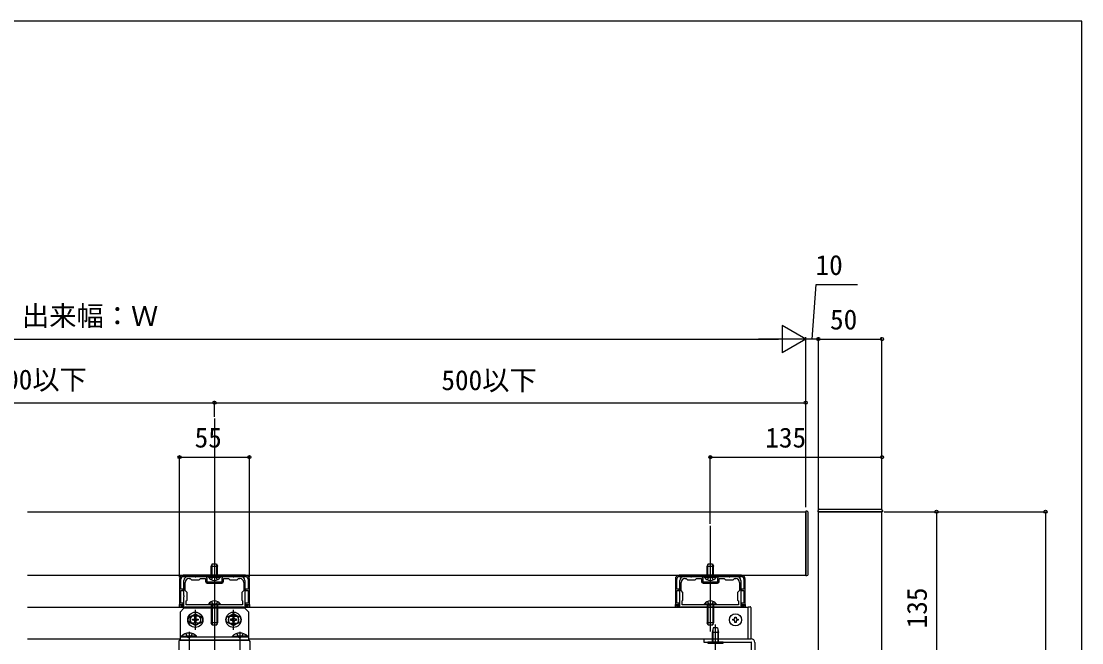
# Model space of a CAD drawing. Units: millimetres, scale not verified. Extents: x -875 to 875, y -1307 to 1299.
# Drawn here: x 291 to 875, y 901 to 1243 of the extents above; entities that cross this region are included whole.
import ezdxf
from ezdxf.enums import TextEntityAlignment as Align

# ---------------------------------------------------------------- set-up
doc = ezdxf.new("R2010")
doc.units = ezdxf.units.MM
doc.header["$LTSCALE"] = 4
for name, color, linetype in [('0-2_YKK_11', 7, 'Continuous'), ('0-3_YKK_12', 2, 'Continuous'), ('0-4_YKK_13', 4, 'Continuous'), ('0-5_YKK_D', 6, 'Continuous'), ('0-6_YKK_ZWAK', 7, 'Continuous')]:
    doc.layers.add(name, color=color, linetype=linetype)
doc.styles.add('ＭＳ ゴシック', font='')
doc.styles.get('ＭＳ ゴシック').set_extended_font_data('MS Gothic')

msp = doc.modelspace()

# ---------------------------------------------------------------- linework, layer by layer
at = {"layer": '0-2_YKK_11'}
for p, q in [((414.65, 938), (380.35, 938)), ((380.35, 937.23), (414.65, 937.23)), ((687.65, 938), (653.35, 938)), ((653.35, 937.23), (687.65, 937.23)), ((393.51, 933.73), (401.49, 933.73)), ((666.51, 933.73), (674.49, 933.73)), ((377.9, 901.6), (377.9, 822.5)), ((416.4, 902.3), (378.6, 902.3)), ((417.1, 822.5), (417.1, 901.6))]:
    msp.add_line(p, q, dxfattribs=at)
for points in [[(378.25, 935.9), (378.25, 921.9), (380.35, 921.9), (380.35, 922.6), (379.02, 922.6), (379.02, 929.601), (380.35, 929.601), (380.35, 930.301), (379.02, 930.301), (379.02, 935.9)], [(416.75, 920.5), (378.25, 920.5), (378.25, 921.9), (378.95, 921.9), (378.95, 921.2), (380.7, 921.2), (380.7, 926.129), (380.784, 926.258), (380.784, 926.642), (380.7, 926.771), (380.7, 935.13)], [(382.8, 937.23), (386.679, 937.23), (386.808, 937.146), (387.192, 937.146), (387.321, 937.23), (392.6, 937.23)], [(383.5, 936.18), (384.2, 936.18), (384.9, 935.48), (389.1, 935.48), (389.8, 936.18), (392.6, 936.18), (392.6, 934.64)], [(393.3, 936.53), (393.3, 934.43), (401.7, 934.43), (401.7, 936.53)], [(402.4, 937.23), (407.679, 937.23), (407.808, 937.146), (408.192, 937.146), (408.321, 937.23), (412.2, 937.23)], [(402.4, 934.64), (402.4, 936.18), (405.2, 936.18), (405.9, 935.48), (410.1, 935.48), (410.8, 936.18), (411.5, 936.18)], [(414.3, 935.13), (414.3, 926.771), (414.216, 926.642), (414.216, 926.258), (414.3, 926.129), (414.3, 921.2), (416.05, 921.2), (416.05, 921.9), (416.75, 921.9), (416.75, 920.5)], [(415.98, 935.9), (415.98, 930.301), (414.65, 930.301), (414.65, 929.601), (415.98, 929.601), (415.98, 922.6), (414.65, 922.6), (414.65, 921.9), (416.75, 921.9), (416.75, 935.9)], [(651.25, 935.9), (651.25, 921.9), (653.35, 921.9), (653.35, 922.6), (652.02, 922.6), (652.02, 929.601), (653.35, 929.601), (653.35, 930.301), (652.02, 930.301), (652.02, 935.9)], [(689.75, 920.5), (651.25, 920.5), (651.25, 921.9), (651.95, 921.9), (651.95, 921.2), (653.7, 921.2), (653.7, 926.129), (653.784, 926.258), (653.784, 926.642), (653.7, 926.771), (653.7, 935.13)], [(655.8, 937.23), (659.679, 937.23), (659.808, 937.146), (660.192, 937.146), (660.321, 937.23), (665.6, 937.23)], [(656.5, 936.18), (657.2, 936.18), (657.9, 935.48), (662.1, 935.48), (662.8, 936.18), (665.6, 936.18), (665.6, 934.64)], [(666.3, 936.53), (666.3, 934.43), (674.7, 934.43), (674.7, 936.53)], [(675.4, 937.23), (680.679, 937.23), (680.808, 937.146), (681.192, 937.146), (681.321, 937.23), (685.2, 937.23)], [(675.4, 934.64), (675.4, 936.18), (678.2, 936.18), (678.9, 935.48), (683.1, 935.48), (683.8, 936.18), (684.5, 936.18)], [(687.3, 935.13), (687.3, 926.771), (687.216, 926.642), (687.216, 926.258), (687.3, 926.129), (687.3, 921.2), (689.05, 921.2), (689.05, 921.9), (689.75, 921.9), (689.75, 920.5)], [(688.98, 935.9), (688.98, 930.301), (687.65, 930.301), (687.65, 929.601), (688.98, 929.601), (688.98, 922.6), (687.65, 922.6), (687.65, 921.9), (689.75, 921.9), (689.75, 935.9)], [(413.04, 921.76), (381.96, 921.76), (381.96, 923.86), (382.45, 924.35), (382.45, 928.55), (381.4, 929.6), (381.4, 934.08)], [(413.6, 934.08), (413.6, 929.6), (412.55, 928.55), (412.55, 924.35), (413.04, 923.86), (413.04, 921.76)], [(686.04, 921.76), (654.96, 921.76), (654.96, 923.86), (655.45, 924.35), (655.45, 928.55), (654.4, 929.6), (654.4, 934.08)], [(686.6, 934.08), (686.6, 929.6), (685.55, 928.55), (685.55, 924.35), (686.04, 923.86), (686.04, 921.76)]]:
    msp.add_lwpolyline(points, dxfattribs=at)
for centre, radius, start, end in [((380.35, 935.9), 2.1, 90.00001, 179.99999), ((380.35, 935.9), 1.33, 90.00037, 180.00035), ((382.8, 935.13), 2.1, 90.00001, 179.99999), ((383.5, 934.08), 2.1, 90.00001, 179.99999), ((392.6, 936.53), 0.7, 0.00001, 89.99999), ((393.51, 934.64), 0.91, 180.00001, 269.99999), ((401.49, 934.64), 0.91, 270.00001, 359.99999), ((402.4, 936.53), 0.7, 90.00001, 179.99999), ((411.5, 934.08), 2.1, 0.00001, 89.99999), ((412.2, 935.13), 2.1, 0.00001, 89.99999), ((414.65, 935.9), 2.1, 0.00001, 89.99999), ((414.65, 935.9), 1.33, 0.00001, 89.99999), ((653.35, 935.9), 2.1, 90.00001, 179.99999), ((653.35, 935.9), 1.33, 90.00037, 180.00035), ((655.8, 935.13), 2.1, 90.00001, 179.99999), ((656.5, 934.08), 2.1, 90.00001, 179.99999), ((665.6, 936.53), 0.7, 0.00001, 89.99999), ((666.51, 934.64), 0.91, 180.00001, 269.99999), ((674.49, 934.64), 0.91, 270.00001, 359.99999), ((675.4, 936.53), 0.7, 90.00001, 179.99999), ((684.5, 934.08), 2.1, 0.00001, 89.99999), ((685.2, 935.13), 2.1, 0.00001, 89.99999), ((687.65, 935.9), 2.1, 0.00001, 89.99999), ((687.65, 935.9), 1.33, 0.00001, 89.99999), ((378.6, 901.6), 0.7, 90.00001, 179.99999), ((416.4, 901.6), 0.7, 0.00001, 89.99999)]:
    msp.add_arc(centre, radius, start, end, dxfattribs=at)
at = {"layer": '0-3_YKK_12'}
for p, q in [((397.5, 1024.237), (397.5, 688.1)), ((294.6, 973), (723, 973)), ((730, 517.367), (730, 973)), ((765, 517.367), (765, 973)), ((670.5, 965.243), (670.5, 914.363)), ((294.6, 938), (723, 938)), ((294.6, 920.5), (691.36, 920.5)), ((691.36, 903), (691.36, 920.5)), ((294.6, 903), (378.6, 903)), ((416.4, 903), (691.36, 903))]:
    msp.add_line(p, q, dxfattribs=at)
at = {"layer": '0-4_YKK_13'}
for p, q in [((723.7, 973.21), (723, 973.21)), ((723, 938), (723, 973)), ((724.4, 938.49), (724.4, 972.51)), ((730, 973), (765, 973)), ((730.49, 974.4), (764.51, 974.4)), ((765.21, 973.7), (765.21, 973)), ((396.31, 944.23), (395.75, 943.04)), ((396.208, 937.23), (396.208, 944.013)), ((396.31, 944.23), (398.69, 944.23)), ((398.69, 944.23), (399.25, 943.04)), ((398.792, 937.23), (398.792, 944.013)), ((399.25, 937.23), (399.25, 943.04)), ((669.31, 944.23), (668.75, 943.04)), ((669.208, 937.23), (669.208, 944.013)), ((669.31, 944.23), (671.69, 944.23)), ((671.69, 944.23), (672.25, 943.04)), ((671.792, 937.23), (671.792, 944.013)), ((672.25, 937.23), (672.25, 943.04)), ((394.175, 936.874), (394.175, 937.23)), ((394.175, 937.23), (400.825, 937.23)), ((667.175, 936.874), (667.175, 937.23)), ((667.175, 937.23), (673.825, 937.23)), ((397.5, 927.36), (397.5, 907.06)), ((670.5, 927.36), (670.5, 907.06)), ((387, 907.9), (387, 918.921)), ((387, 909.3), (387, 917)), ((400.825, 921.76), (394.175, 921.76)), ((395.75, 921.76), (395.75, 911.75)), ((396.208, 921.76), (396.208, 910.777)), ((398.792, 921.76), (398.792, 910.777)), ((400.825, 922.116), (400.825, 921.76)), ((408, 907.9), (408, 918.921)), ((408, 909.3), (408, 917)), ((673.825, 921.76), (667.175, 921.76)), ((668.75, 921.76), (668.75, 911.75)), ((669.208, 921.76), (669.208, 910.777)), ((671.792, 921.76), (671.792, 910.777)), ((673.825, 922.116), (673.825, 921.76)), ((691.36, 902.825), (691.36, 920.675)), ((691.36, 920.675), (692.41, 920.675)), ((692.76, 920.325), (692.76, 903.175)), ((389.275, 915.425), (384.725, 915.425)), ((389.275, 911.575), (384.725, 911.575)), ((396.31, 910.56), (395.75, 911.75)), ((398.69, 910.56), (399.25, 911.75)), ((405.725, 915.425), (410.275, 915.425)), ((405.725, 911.575), (410.275, 911.575)), ((669.31, 910.56), (668.75, 911.75)), ((671.69, 910.56), (672.25, 911.75)), ((683.457, 913.199), (682.855, 913.199)), ((685.263, 913.801), (685.865, 913.801)), ((383.5, 906.917), (383.5, 896.21)), ((398.69, 910.56), (396.31, 910.56)), ((411.5, 906.917), (411.5, 896.21)), ((671.69, 910.56), (669.31, 910.56)), ((672.075, 909.09), (671.55, 906.57)), ((671.55, 906.57), (671.55, 901.25)), ((675.05, 906.57), (671.55, 906.57)), ((671.89, 908.203), (671.89, 901.25)), ((674.525, 909.09), (672.075, 909.09)), ((673.3, 896.49), (673.3, 910.84)), ((674.525, 909.09), (675.05, 906.57)), ((674.71, 908.203), (674.71, 901.25)), ((675.05, 901.25), (675.05, 906.57)), ((378.6, 904.05), (416.4, 904.05)), ((379.37, 904.406), (385.25, 904.406)), ((379.37, 904.05), (379.37, 904.406)), ((379.37, 904.05), (385.25, 904.05)), ((387.63, 904.406), (381.75, 904.406)), ((387.63, 904.05), (381.75, 904.05)), ((387.63, 904.05), (387.63, 904.406)), ((416.256, 902.3), (395.544, 902.3)), ((407.37, 904.406), (413.25, 904.406)), ((407.37, 904.05), (407.37, 904.406)), ((407.37, 904.05), (413.25, 904.05)), ((415.63, 904.406), (409.75, 904.406)), ((415.63, 904.05), (409.75, 904.05)), ((415.63, 904.05), (415.63, 904.406)), ((667, 903), (692.9, 903)), ((667, 903), (667, 901.25)), ((667, 901.25), (692.9, 901.25)), ((692.41, 902.825), (691.36, 902.825)), ((693.25, 875), (693.25, 900.9)), ((695, 900.9), (695, 875))]:
    msp.add_line(p, q, dxfattribs=at)
for points in [[(723, 973.21), (723, 937.79), (723.7, 937.79)], [(765.21, 973), (729.79, 973), (729.79, 973.7)], [(395.75, 937.23), (395.75, 943.04), (399.25, 943.04)], [(668.75, 937.23), (668.75, 943.04), (672.25, 943.04)], [(394.175, 936.874), (400.825, 936.874), (400.825, 937.23)], [(395.855, 935.48), (396.698, 937.209), (397.5, 937.635)], [(399.145, 935.48), (398.301, 937.209), (397.5, 937.635)], [(667.175, 936.874), (673.825, 936.874), (673.825, 937.23)], [(668.855, 935.48), (669.699, 937.209), (670.5, 937.635)], [(672.145, 935.48), (671.302, 937.209), (670.5, 937.635)], [(395.855, 923.51), (396.698, 921.781), (397.5, 921.355)], [(399.145, 923.51), (398.301, 921.781), (397.5, 921.355)], [(668.855, 923.51), (669.698, 921.781), (670.5, 921.355)], [(672.145, 923.51), (671.301, 921.781), (670.5, 921.355)], [(400.825, 922.116), (394.175, 922.116), (394.175, 921.76)], [(399.25, 921.76), (399.25, 911.75), (395.75, 911.75)], [(673.825, 922.116), (667.175, 922.116), (667.175, 921.76)], [(672.25, 921.76), (672.25, 911.75), (668.75, 911.75)], [(386.076, 913.192), (385.425, 913.192), (385.425, 913.808), (386.076, 913.808)], [(386.692, 914.424), (386.692, 915.075), (387.308, 915.075), (387.308, 914.424)], [(387.308, 912.576), (387.308, 911.925), (386.692, 911.925), (386.692, 912.576)], [(387.924, 913.808), (388.575, 913.808), (388.575, 913.192), (387.924, 913.192)], [(407.076, 913.808), (406.425, 913.808), (406.425, 913.192), (407.076, 913.192)], [(408.308, 914.424), (408.308, 915.075), (407.692, 915.075), (407.692, 914.424)], [(407.692, 912.576), (407.692, 911.925), (408.308, 911.925), (408.308, 912.576)], [(408.924, 913.192), (409.575, 913.192), (409.575, 913.808), (408.924, 913.808)], [(682.855, 913.199), (682.855, 913.801), (683.457, 913.801)], [(684.059, 914.403), (684.059, 915.005), (684.661, 915.005), (684.661, 914.403)], [(684.661, 912.597), (684.661, 911.995), (684.059, 911.995), (684.059, 912.597)], [(685.865, 913.801), (685.865, 913.199), (685.263, 913.199)], [(381.75, 905.878), (382.698, 903.933), (383.5, 903.507)], [(385.25, 905.878), (384.301, 903.933), (383.5, 903.507)], [(409.75, 905.878), (410.698, 903.933), (411.5, 903.507)], [(413.25, 905.878), (412.301, 903.933), (411.5, 903.507)]]:
    msp.add_lwpolyline(points, dxfattribs=at)
for points in [[(414.3, 919.8), (380.7, 919.8), (378.6, 917.7), (378.6, 902.3), (416.4, 902.3), (416.4, 917.7)], [(387, 916.733), (389.8, 915.117), (389.8, 911.883), (387, 910.267), (384.2, 911.883), (384.2, 915.117)], [(408, 916.733), (405.2, 915.117), (405.2, 911.883), (408, 910.267), (410.8, 911.883), (410.8, 915.117)], [(677.5, 901.25), (669.1, 901.25), (669.1, 900.69), (677.5, 900.69)]]:
    msp.add_lwpolyline(points, close=True, dxfattribs=at)
for centre, radius in [((387, 913.5), 4.2), ((408, 913.5), 4.2), ((684.36, 913.5), 3.325), ((387, 913.5), 2.8), ((408, 913.5), 2.8)]:
    msp.add_circle(centre, radius, dxfattribs=at)
for centre, radius, start, end in [((723.7, 972.51), 0.7, 0, 90), ((730.49, 973.7), 0.7, 90, 180), ((764.51, 973.7), 0.7, 0, 90), ((397.5, 939.172), 4.042, 214.65097, 325.34903), ((670.5, 939.172), 4.042, 214.65097, 325.34903), ((723.7, 938.49), 0.7, 270, 0), ((397.5, 919.818), 4.042, 34.65097, 145.34903), ((670.5, 919.818), 4.042, 34.65097, 145.34903), ((692.41, 920.325), 0.35, 0, 90), ((384.725, 913.5), 1.925, 90, 180), ((384.725, 913.5), 1.925, 180, 270), ((386.076, 914.424), 0.616, 270, 0), ((386.076, 912.576), 0.616, 0, 90), ((387.924, 914.424), 0.616, 180, 270), ((387.924, 912.576), 0.616, 90, 180), ((389.275, 913.5), 1.925, 0, 90), ((389.275, 913.5), 1.925, 270, 0), ((405.725, 913.5), 1.925, 90, 180), ((405.725, 913.5), 1.925, 180, 270), ((407.076, 914.424), 0.616, 270, 0), ((407.076, 912.576), 0.616, 0, 90), ((408.924, 914.424), 0.616, 180, 270), ((408.924, 912.576), 0.616, 90, 180), ((410.275, 913.5), 1.925, 0, 90), ((410.275, 913.5), 1.925, 270, 0), ((683.457, 914.403), 0.602, 270, 0), ((683.457, 912.597), 0.602, 0, 90), ((685.263, 914.403), 0.602, 180, 270), ((685.263, 912.597), 0.602, 90, 180), ((383.5, 900.387), 5.763, 44.2189, 135.7811), ((411.5, 900.387), 5.763, 44.2189, 135.7811), ((692.41, 903.175), 0.35, 270, 0), ((692.9, 900.9), 2.1, 0, 90), ((692.9, 900.9), 0.35, 0, 90)]:
    msp.add_arc(centre, radius, start, end, dxfattribs=at)
at = {"layer": '0-5_YKK_D'}
for p, q in [((723, 1068), (710.01, 1075.5)), ((710.01, 1075.5), (710.01, 1060.5)), ((723, 975.4), (723, 1069)), ((723, 975.4), (723, 1069)), ((730, 974), (730, 1069)), ((730, 974), (730, 1069)), ((765, 974), (765, 1069)), ((-25, 1068), (708, 1068)), ((723, 1068), (697.019, 1068)), ((723, 1068), (710.01, 1060.5)), ((730, 1068), (723, 1068)), ((730, 1068), (765, 1068)), ((397.5, 1025.237), (397.5, 1034)), ((397.5, 1025.237), (397.5, 1034)), ((723, 975.4), (723, 1034)), ((180.5, 1033), (397.5, 1033)), ((397.5, 1033), (723, 1033)), ((378.25, 936.9), (378.25, 1004)), ((378.25, 1003), (416.75, 1003)), ((416.75, 936.9), (416.75, 1004)), ((670.5, 966.243), (670.5, 1004)), ((670.5, 1003), (765, 1003)), ((765, 974), (765, 1004)), ((766.21, 973), (796, 973)), ((766.21, 973), (856, 973)), ((795, 973), (795, 878.5)), ((855, 973), (855, 605.5))]:
    msp.add_line(p, q, dxfattribs=at)
msp.add_lwpolyline([(726.5, 1068), (728.724, 1098), (751.474, 1098)], dxfattribs=at)
for centre in [(730, 1068), (730, 1068), (765, 1068), (397.5, 1033), (397.5, 1033), (723, 1033), (378.25, 1003), (416.75, 1003), (670.5, 1003), (765, 1003), (795, 973), (855, 973)]:
    msp.add_circle(centre, 0.875, dxfattribs=at)
at = {"layer": '0-6_YKK_ZWAK'}
msp.add_line((875, 1243), (-875, 1243), dxfattribs=at)
msp.add_lwpolyline([(-875, -1307), (875, -1307), (875, 1243)], dxfattribs=at)

# ---------------------------------------------------------------- texts
at = {"layer": '0-5_YKK_D', "style": 'ＭＳ ゴシック'}
for s, p in [('10', (728.423, 1100)), ('出来幅：Ｗ', (291.557, 1071.96)), ('50', (736.42, 1070)), ('支柱間隔:1000以下', (199.81, 1036.96)), ('500以下', (522.452, 1036.619)), ('55', (386.591, 1005)), ('135', (700.79, 1005))]:
    msp.add_text(s, height=11, dxfattribs=at).set_placement(p, align=Align.BOTTOM_LEFT)
msp.add_text('135', height=11, rotation=90, dxfattribs=at).set_placement((793, 908.79), align=Align.BOTTOM_LEFT)

doc.saveas('drawing.dxf')
